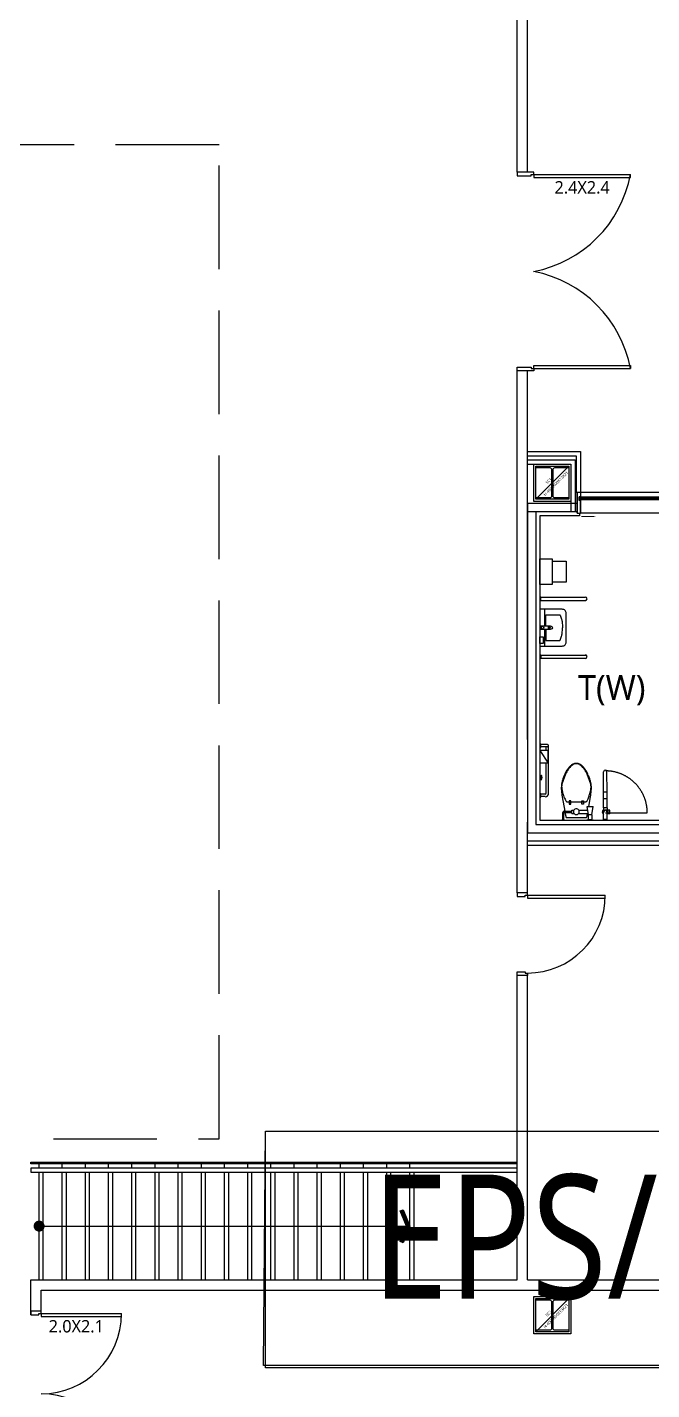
# Model space of a CAD drawing. Header units: millimetres. Extents: x 0 to 420500, y 0 to 297000.
# Drawn here: x 166426 to 173971, y 219853 to 236302 of the extents above; entities that cross this region are included whole.
import ezdxf
from ezdxf.enums import TextEntityAlignment as Align
from ezdxf.xclip import XClip

# ---------------------------------------------------------------- set-up
doc = ezdxf.new("R2010")
doc.units = ezdxf.units.MM
doc.header["$LTSCALE"] = 5000
doc.header["$XCLIPFRAME"] = 0
doc.linetypes.add('DASH', pattern=[0.35, 0.25, -0.1])
doc.linetypes.add('XR-plan$0$XR-plan$0$HIDDEN', pattern=[0.375, 0.25, -0.125])
for name, color, linetype in [('arch', 8, 'Continuous'), ('SYM', 3, 'Continuous'), ('TRAY', 3, 'Continuous')]:
    doc.layers.add(name, color=color, linetype=linetype)
doc.layers.add('TXT-1', color=137, linetype='Continuous', plot=False)
doc.styles.add('GHS', font='malgun.ttf')
doc.styles.add('스타일1', font='malgun.ttf')

# ---------------------------------------------------------------- blocks, each defined once
blk = doc.blocks.new('D-1000')
at = {"color": 0}
blk.add_line((30, 125), (30, 1065), dxfattribs=at)
for points in [[(30, 125), (65, 125), (65, 1065), (30, 1065)], [(0, 0), (45, 0), (45, 0), (45, 0), (45, 95), (30, 95), (30, 125), (0, 125), (0, 0)], [(1000, 0), (955, 0), (955, 0), (955, 0), (955, 95), (970, 95), (970, 125), (1000, 125), (1000, 0)]]:
    blk.add_lwpolyline(points, dxfattribs=at)
blk.add_arc((30, 125), 940, 0, 90, dxfattribs=at)
blk = doc.blocks.new('D-2400')
at = {"color": 0}
for p, q in [((30, 200), (30, 1370)), ((2370, 200), (2370, 1370))]:
    blk.add_line(p, q, dxfattribs=at)
for points in [[(30, 200), (65, 200), (65, 1370), (30, 1370)], [(2370, 200), (2335, 200), (2335, 1370), (2370, 1370)], [(0, 0), (45, 0), (45, 0), (45, 0), (45, 170), (30, 170), (30, 200), (0, 200), (0, 0)], [(2400, 0), (2355, 0), (2355, 0), (2355, 0), (2355, 170), (2370, 170), (2370, 200), (2400, 200), (2400, 0)]]:
    blk.add_lwpolyline(points, dxfattribs=at)
for centre, start, end in [((-245, -75), 10.7618, 79.2382), ((2645, -75), 100.7618, 169.2382)]:
    blk.add_arc(centre, 1470, start, end, dxfattribs=at)
at = {"color": 0, "style": '스타일1'}
blk.add_text('2.4X2.4', height=150, rotation=90, dxfattribs=at).set_placement((259, 452))
blk = doc.blocks.new('D-2.0X2.1')
at = {"color": 0}
for p, q in [((125, -30), (1095, -30)), ((125, -1970), (1095, -1970))]:
    blk.add_line(p, q, dxfattribs=at)
for points in [[(0, 0), (0, -45), (0, -45), (0, -45), (95, -45), (95, -30), (125, -30), (125, 0), (0, 0)], [(125, -30), (125, -65), (1095, -65), (1095, -30)], [(0, -2000), (0, -1955), (0, -1955), (0, -1955), (95, -1955), (95, -1970), (125, -1970), (125, -2000), (0, -2000)], [(125, -1970), (125, -1935), (1095, -1935), (1095, -1970)]]:
    blk.add_lwpolyline(points, dxfattribs=at)
for centre, start, end in [((125, -30), 270, 0), ((125, -1970), 0, 90)]:
    blk.add_arc(centre, 970, start, end, dxfattribs=at)
at = {"color": 0, "style": '스타일1'}
blk.add_text('2.0X2.1', height=150, dxfattribs=at).set_placement((216, -259))
blk = doc.blocks.new('S-SC1')
at = {"color": 0}
blk.add_line((-200, -200), (200, 200), dxfattribs=at)
for points in [[(-225, 225), (225, 225), (225, -225), (-225, -225)], [(-200, 200), (200, 200), (200, -200), (-200, -200)]]:
    blk.add_lwpolyline(points, close=True, dxfattribs=at)
blk.add_lwpolyline([(-200, -200), (-200, -179), (-28, -179, 0.414214), (-6, -157), (-6, 157, 0.414214), (-28, 179), (-200, 179), (-200, 200), (200, 200), (200, 179), (28, 179, 0.414214), (6, 157), (6, -157, 0.414214), (28, -179), (200, -179), (200, -200)], format="xyb", close=True, dxfattribs=at)
at = {"color": 0, "style": '스타일1'}
for s, p in [('H-400X400X13X21', (43, -10)), ('SC1', (-44, 22))]:
    blk.add_text(s, height=35, rotation=45, dxfattribs=at).set_placement(p, align=Align.MIDDLE_CENTER)
blk = doc.blocks.new('XR-plan$0$XR-plan$0$BASE_평면도$0$XREF-평면$0$장애인세면대')
at = {"color": 0}
for p, q in [((54, 222), (54, 22)), ((54, -22), (54, -222))]:
    blk.add_line(p, q, dxfattribs=at)
blk.add_lwpolyline([(319, 172, 0.414214), (269, 222), (0, 222), (0, -222), (269, -222, 0.414214), (319, -172)], format="xyb", close=True, dxfattribs=at)
for points in [[(12, 22), (118, 22, -0.210311), (118, -22), (12, -22, -0.201191), (12, 22, 1)], [(70, 22), (70, 155), (232, 155, -0.272815), (244, 149, -0.070145), (261, 104, -0.045491), (269, 67, -0.022087), (272, 0, -0.022087)], [(95, 22, -0.210311), (95, -22, -1)], [(70, -22), (70, -155), (232, -155, 0.272815), (244, -149, 0.070145), (261, -104, 0.045491), (269, -67, 0.022087), (272, 0, 0.022087)]]:
    blk.add_lwpolyline(points, format="xyb", dxfattribs=at)
for centre, radius in [((30, 0), 16.8), ((130, 0), 20.8)]:
    blk.add_circle(centre, radius, dxfattribs=at)
blk = doc.blocks.new('XR-plan$0$XR-plan$0$A$C0D6A5F3A')
at = {"color": 0}
for p, q in [((-40, 250, 0), (-80, 250, 0)), ((-80, 230, 0), (-80, 250, 0)), ((-79, 230, 0), (-80, 230, 0)), ((-41, 249, 0), (-79, 249, 0)), ((-79, 1, 0), (-79, 249, 0)), ((-77, 1, 0), (-77, 249, 0)), ((-41, 199, 0), (-55, 199, 0)), ((-55, 155, 0), (-55, 199, 0)), ((-40, 198, 0), (-54, 198, 0)), ((-54, 156, 0), (-54, 198, 0)), ((-49, 161, 0), (-49, 193, 0)), ((1000, 193, 0), (-49, 193, 0)), ((-49, 193, 0), (-49, 161, 0)), ((-49, 161, 0), (-49, 193, 0)), ((-49, 183, 0), (1000, 183, 0)), ((-49, 177, 0), (1000, 177, 0)), ((-49, 171, 0), (1000, 171, 0)), ((-41, 249, 0), (-41, 199, 0)), ((1991, 250, 0), (-40, 250, 0)), ((-40, 250, 0), (-40, 198, 0)), ((962, 239, 0), (1195, 239, 0)), ((962, 230, 0), (1195, 230, 0)), ((1000, 161, 0), (1000, 193, 0)), ((1225, 239, 0), (1645, 239, 0)), ((1225, 230, 0), (1645, 230, 0)), ((1675, 239, 0), (1988, 239, 0)), ((1675, 230, 0), (1988, 230, 0)), ((2027, 121, 0), (2027, 249, 0)), ((-80, 0, 0), (-80, 150, 0)), ((-79, 150, 0), (-80, 150, 0)), ((-80, 0, 0), (-40, 0, 0)), ((-79, 1, 0), (-41, 1, 0)), ((-41, 155, 0), (-55, 155, 0)), ((-40, 156, 0), (-54, 156, 0)), ((1000, 161, 0), (-49, 161, 0)), ((-41, 155, 0), (-41, 1, 0)), ((1000, 0, 0), (-41, 0, 0)), ((-40, 1, 0), (-40, 156, 0)), ((-40, 156, 0), (-40, 0, 0)), ((998, 122, 0), (962, 158, 0)), ((998, 158, 0), (962, 122, 0)), ((2029, 150, 0), (2030, 150, 0))]:
    blk.add_line(p, q, dxfattribs=at)
at = {"color": 0, "elevation": 0}
for points in [[(1000, 197), (1000, 195), (960, 195), (960, 250), (1990, 250), (1990, 210), (1950, 210), (1950, 212)], [(1000, 197), (962, 197), (962, 248), (1988, 248), (1988, 212), (1950, 212)], [(2030, 230), (2030, 250), (1990, 250), (1990, 233), (1990, 233), (1990, 217), (1990, 217), (1990, 120), (2030, 120), (2030, 150)], [(1015, 20), (1015, 120), (2030, 120)]]:
    blk.add_lwpolyline(points, dxfattribs=at)
for points in [[(1223, 227), (1223, 248), (1250, 248), (1250, 247), (1225, 247), (1225, 225), (1195, 225), (1195, 247), (1170, 247), (1170, 248), (1197, 248), (1197, 227)], [(1647, 227), (1647, 248), (1620, 248), (1620, 247), (1645, 247), (1645, 225), (1675, 225), (1675, 247), (1700, 247), (1700, 248), (1673, 248), (1673, 227)], [(2029, 121), (2029, 249), (1991, 249), (1991, 234), (1991, 234), (1991, 216), (1991, 216), (1991, 121)], [(1000, 120), (960, 120), (960, 160), (1000, 160)], [(1000, 0), (960, 0), (960, 120), (1000, 120)], [(998, 122), (962, 122), (962, 158), (998, 158)], [(998, 2), (962, 2), (962, 118), (998, 118)]]:
    blk.add_lwpolyline(points, close=True, dxfattribs=at)
at = {"color": 0, "ltscale": 3, "elevation": 0}
blk.add_lwpolyline([(146, -38, 0, 25, 0), (88, -38, 10.3, 10.3, 0), (-30, -38, 10.3, 10.3, 0)], format="xyseb", dxfattribs=at)
blk = doc.blocks.new('XR-PLAN', base_point=(461, 408))
at = {"layer": 'arch'}
for p, q in [((91200, 66325), (91840, 66325)), ((91840, 66325), (91840, 65830)), ((91200, 66275), (91790, 66275)), ((91200, 66225), (91775, 66225)), ((91200, 66175), (91725, 66175)), ((91725, 66175), (91725, 65600)), ((91775, 66225), (91775, 65600)), ((91790, 66275), (91790, 65830)), ((91840, 65830), (91790, 65830)), ((91725, 65600), (91199, 65600)), ((91357, 64573), (91350, 64580)), ((91357, 64526), (91350, 64519)), ((91359, 64570), (91899, 64570)), ((91359, 64530), (91899, 64530)), ((91360, 64534), (91360, 64566)), ((91400, 64029), (91400, 64069)), ((91357, 63874), (91350, 63881)), ((91357, 63827), (91350, 63820)), ((91359, 63870), (91899, 63870)), ((91359, 63830), (91899, 63830)), ((91360, 63866), (91360, 63834)), ((91357, 62798), (91350, 62805)), ((91357, 62752), (91350, 62745)), ((91350, 62716), (91451, 62564)), ((91451, 62716), (91350, 62716)), ((91360, 62759), (91360, 62791)), ((91440, 62790), (91360, 62790)), ((91440, 62760), (91360, 62760)), ((91425, 62716), (91425, 62760)), ((91451, 62564), (91451, 62716)), ((91455, 62200), (91455, 62775)), ((91451, 62564), (91350, 62564)), ((91425, 62200), (91425, 62564)), ((91361, 62406), (91350, 62406)), ((91361, 62376), (91350, 62376)), ((91361, 62375), (91361, 62407)), ((91364, 62414), (91371, 62421)), ((91364, 62368), (91371, 62361)), ((92120, 62218), (92120, 62461)), ((92161, 62218), (92160, 62461)), ((91357, 62198), (91350, 62205)), ((91360, 62159), (91360, 62191)), ((91415, 62190), (91360, 62190)), ((92117, 62218), (92163, 62218)), ((92117, 62137), (92117, 62218)), ((92163, 62137), (92163, 62218)), ((91357, 62152), (91350, 62145)), ((91415, 62160), (91360, 62160)), ((91725, 62109), (91705, 62109)), ((91705, 62109), (91705, 62068)), ((91705, 62068), (91725, 62068)), ((91725, 62068), (91725, 62109)), ((91856, 62109), (91876, 62109)), ((91856, 62068), (91856, 62109)), ((91876, 62068), (91856, 62068)), ((91876, 62109), (91876, 62068)), ((91936, 61940), (91919, 62040)), ((91919, 62040), (91992, 62040)), ((91976, 61940), (91992, 62040)), ((92117, 62137), (92163, 62137)), ((92163, 62025), (92117, 62025)), ((92117, 62025), (92117, 61975)), ((92120, 62025), (92120, 62137)), ((92161, 62025), (92161, 62137)), ((92163, 62025), (92163, 61973)), ((91615, 61875), (91620, 61885)), ((91620, 61885), (91641, 61885)), ((91624, 61964), (91624, 61885)), ((91637, 61956), (91637, 61885)), ((91641, 61885), (91647, 61875)), ((91650, 61984), (91735, 61984)), ((91653, 61968), (91667, 61910)), ((91653, 61968), (91735, 61968)), ((91735, 61998), (91762, 61998)), ((91735, 61957), (91735, 61998)), ((91735, 61957), (91762, 61957)), ((91819, 61998), (91926, 61998)), ((91819, 61957), (91933, 61957)), ((91920, 61875), (91925, 61885)), ((91925, 61885), (91986, 61885)), ((91976, 61940), (91935, 61940)), ((91935, 61940), (91935, 61885)), ((91976, 61940), (91976, 61885)), ((91986, 61885), (91991, 61875)), ((92118, 61882), (92111, 61875)), ((92118, 61882), (92111, 61875)), ((92120, 61884), (92120, 61975)), ((92157, 61885), (92125, 61885)), ((92157, 61885), (92125, 61885)), ((92193, 61998), (92143, 61998)), ((92161, 61884), (92161, 61975)), ((92193, 61952), (92161, 61952)), ((92164, 61882), (92171, 61875)), ((92164, 61882), (92171, 61875)), ((92193, 61952), (92193, 61998)), ((91200, 61625), (97500, 61625)), ((91200, 61575), (97500, 61575)), ((85300, 57675), (85300, 57725)), ((85300, 56325), (85300, 57625)), ((85350, 56325), (85350, 57625)), ((85580, 57675), (85580, 57725)), ((85580, 56325), (85580, 57625)), ((85630, 56325), (85630, 57625)), ((85860, 57675), (85860, 57725)), ((85860, 56325), (85860, 57625)), ((85910, 56325), (85910, 57625)), ((86140, 57675), (86140, 57725)), ((86140, 56325), (86140, 57625)), ((86190, 56325), (86190, 57625)), ((86420, 57675), (86420, 57725)), ((86420, 56325), (86420, 57625)), ((86470, 56325), (86470, 57625)), ((86700, 57675), (86700, 57725)), ((86700, 56325), (86700, 57625)), ((86750, 56325), (86750, 57625)), ((86980, 57675), (86980, 57725)), ((86980, 56325), (86980, 57625)), ((87030, 56325), (87030, 57625)), ((87260, 57675), (87260, 57725)), ((87260, 56325), (87260, 57625)), ((87310, 56325), (87310, 57625)), ((87540, 57675), (87540, 57725)), ((87540, 56325), (87540, 57625)), ((87590, 56325), (87590, 57625)), ((87820, 57675), (87820, 57725)), ((87820, 56325), (87820, 57625)), ((87870, 56325), (87870, 57625)), ((88100, 57675), (88100, 57725)), ((88100, 56325), (88100, 57625)), ((88150, 56325), (88150, 57625)), ((88380, 57675), (88380, 57725)), ((88380, 56325), (88380, 57625)), ((88430, 56325), (88430, 57625)), ((88660, 57675), (88660, 57725)), ((88660, 56325), (88660, 57625)), ((88710, 56325), (88710, 57625)), ((88940, 57675), (88940, 57725)), ((88940, 56325), (88940, 57625)), ((88990, 56325), (88990, 57625)), ((89220, 57675), (89220, 57725)), ((89220, 56325), (89220, 57625)), ((89270, 56325), (89270, 57625)), ((89500, 57675), (89500, 57725)), ((89500, 56325), (89500, 57625)), ((89550, 56325), (89550, 57625)), ((89780, 57675), (89780, 57725)), ((89780, 56325), (89780, 57625)), ((89830, 56325), (89830, 57625)), ((85267, 56975), (89780, 56973)), ((85200, 55905), (85200, 56325)), ((85200, 56325), (91075, 56325)), ((91200, 56325), (97500, 56325)), ((85325, 55920), (85325, 56200)), ((85325, 56200), (108070, 56200))]:
    blk.add_line(p, q, dxfattribs=at)
at = {"layer": 'arch', "linetype": 'XR-plan$0$XR-plan$0$HIDDEN'}
blk.add_line((92141, 61965), (92647, 61965), dxfattribs=at)
at = {"layer": 'arch'}
for points in [[(91200, 69700), (91200, 72600), (90000, 72600)], [(91075, 69700), (91075, 72475), (90000, 72475)], [(91075, 62850), (91075, 67345)], [(91200, 62850), (91200, 67300)], [(91800, 65700), (91200, 65700), (91200, 61725), (93100, 61725), (93100, 62250), (93900, 62250)], [(91800, 65600), (91300, 65600), (91300, 61825), (93000, 61825), (93000, 62350), (93900, 62350), (93900, 63850), (93000, 63850), (93000, 65600), (92880, 65600)], [(91830, 65581), (91830, 65550), (91350, 65550), (91350, 61875), (92950, 61875), (92950, 62400), (93850, 62400), (93850, 63800), (92950, 63800), (92950, 65550), (92850, 65550), (92850, 65581)], [(91500, 65001), (91667, 65001), (91667, 64751), (91500, 64751)], [(91075, 61000), (91075, 62926)], [(91653, 61968), (91653, 61968)], [(91200, 60970), (91200, 61850)], [(91075, 56325), (91075, 60000)], [(91200, 56325), (91200, 60030)], [(91075, 57725), (85200, 57725), (85200, 57745), (91075, 57745)], [(91075, 57675), (85200, 57675), (85200, 57625), (91075, 57625)]]:
    blk.add_lwpolyline(points, dxfattribs=at)
at = {"layer": 'arch', "linetype": 'DASH'}
blk.add_lwpolyline([(43474, 58029), (87474, 58029), (87474, 70029), (43474, 70029)], close=True, dxfattribs=at)
blk.add_lwpolyline([(43474, 58029), (87474, 58029), (87474, 70029), (43474, 70029)], close=True, dxfattribs=at)
at = {"layer": 'arch'}
for points in [[(91350, 64721), (91350, 65031), (91500, 65031), (91500, 64721)], [(91350, 64009), (91350, 64089), (91390, 64089), (91390, 64009)], [(89700, 56773), (89663, 56788), (89737, 56973), (89663, 57158), (89700, 57173), (89780, 56973)]]:
    blk.add_lwpolyline(points, close=True, dxfattribs=at)
for points in [[(91790, 62562, 0.041311), (91776, 62561, 0.037226), (91760, 62557, 0.068612), (91740, 62547, 0.04843), (91715, 62527, 0.036447), (91688, 62497, 0.040875), (91669, 62466, 0.015468), (91645, 62417, 0.019426), (91629, 62376, 0.004694), (91623, 62358, 0.006976), (91619, 62345, 0.035314), (91612, 62316, 0.029565), (91609, 62280, 0.0294), (91610, 62228, 0.022182), (91619, 62159), (91650, 61984)], [(91941, 62040), (91962, 62159, 0.022182), (91970, 62228, 0.0294), (91972, 62280, 0.029565), (91968, 62316, 0.035314), (91962, 62345, 0.006976), (91958, 62358, 0.004694), (91952, 62376, 0.019426), (91935, 62417, 0.015468), (91911, 62466, 0.040875), (91892, 62497, 0.036447), (91866, 62527, 0.04843), (91841, 62547, 0.068612), (91821, 62557, 0.037226), (91805, 62561, 0.041311), (91790, 62562)], [(91667, 61910, 0.025867), (91715, 61907), (91790, 61907), (91866, 61907, 0.024922), (91912, 61910, 0.25497), (91916, 61912, 0.056948), (91918, 61917, 0.016043), (91921, 61932), (91926, 61957)]]:
    blk.add_lwpolyline(points, format="xyb", dxfattribs=at)
blk.add_lwpolyline([(91790, 62557, 0.044905), (91772, 62556, 0.063275), (91760, 62552, 0.056457), (91742, 62542, 0.038661), (91720, 62522, 0.016027), (91700, 62500, 0.028675), (91690, 62487, 0.023657), (91674, 62460, 0.022415), (91659, 62431, 0.010632), (91650, 62408, 0.00591), (91634, 62366, 0.01631), (91620, 62321, 0.029266), (91614, 62295, 0.059581), (91613, 62272, 0.031679), (91619, 62230, 0.018716), (91630, 62186, 0.029941), (91639, 62159, 0.016406), (91648, 62141, 0.013101), (91659, 62119, 0.031874), (91672, 62100, 0.236068), (91674, 62099), (91790, 62099), (91906, 62099, 0.198912), (91915, 62102, 0.091569), (91926, 62119, 0.015343), (91933, 62135, 0.011028), (91941, 62159, 0.00909), (91953, 62196, 0.010307), (91962, 62230, 0.040097), (91968, 62269, 0.059581), (91967, 62295, 0.029266), (91961, 62321, 0.01631), (91947, 62366, 0.00591), (91931, 62408, 0.010632), (91921, 62431, 0.022415), (91906, 62462, 0.027113), (91891, 62487, 0.025219), (91880, 62500, 0.015085), (91861, 62522, 0.026781), (91845, 62536, 0.03156), (91831, 62547, 0.081068), (91815, 62554, 0.057721)], format="xyb", close=True, dxfattribs=at)
at = {"layer": 'arch', "const_width": 66.7}
blk.add_lwpolyline([(85300, 57008, 1), (85300, 56942, 1)], format="xyb", close=True, dxfattribs=at)
at = {"layer": 'arch'}
for centre, radius, start, end in [((91350, 64566), 10.1, 0, 45), ((91350, 64534), 10.1, 315, 0), ((91899, 64550), 20.2, 270, 90), ((91390, 64069), 10, 0, 90), ((91390, 64029), 10, 270, 0), ((91350, 63866), 10.1, 0, 45), ((91350, 63834), 10.1, 315, 0), ((91899, 63850), 20.2, 270, 90), ((91350, 62791), 10.1, 0, 45), ((91350, 62759), 10.1, 315, 0), ((91440, 62775), 15.1, 270, 90), ((91371, 62407), 10.1, 135, 180), ((91371, 62375), 10.1, 180, 225), ((91288, 62391), 88.3, 339.9867, 20.0133), ((92140, 62461), 20.2, 0, 180), ((92140, 62461), 20.2, 0, 180), ((91350, 62191), 10.1, 0, 45), ((91415, 62200), 40.3, 270, 0), ((91415, 62200), 10.1, 270, 0), ((91350, 62159), 10.1, 315, 0), ((91650, 61958), 26.6, 90.3268, 167.9562), ((91648, 61958), 11.4, 130.3636, 189.3039), ((91649, 61947), 21.2, 80.3133, 112.6018), ((91790, 61978), 35.3, 325.1501, 196.2602), ((91790, 61978), 35.3, 196.2602, 325.1501), ((92140, 61975), 36.4, 129.5338, 236.5044), ((92140, 61975), 23.2, 330.1507, 209.8493), ((92125, 61875), 10.1, 90, 135), ((92125, 61875), 10.1, 90, 135), ((92140, 61975), 20.2, 0, 180), ((92157, 61875), 10.1, 45, 90), ((92157, 61875), 10.1, 45, 90), ((92140, 61975), 36.4, 303.7205, 50.4662)]:
    blk.add_arc(centre, radius, start, end, dxfattribs=at)
at = {"layer": 'arch', "linetype": 'XR-plan$0$XR-plan$0$HIDDEN'}
blk.add_arc((92141, 61965), 506, 0, 90, dxfattribs=at)
at = {"layer": 'arch'}
for points in [[(89700, 57173), (89663, 57158), (89780, 56973), (89737, 56973)], [(89780, 56973), (89737, 56973), (89700, 56773), (89663, 56788)]]:
    blk.add_solid(points, dxfattribs=at)
at = {"layer": 'arch', "rotation": 270}
for name, p in [('D-2400', (91075, 69700)), ('D-1000', (91075, 61000))]:
    blk.add_blockref(name, p, dxfattribs=at)
at = {"layer": 'arch'}
for name, p in [('S-SC1', (91500, 65950)), ('XR-plan$0$XR-plan$0$A$C0D6A5F3A', (91880, 65581, 0)), ('S-SC1', (91500, 55900)), ('D-2.0X2.1', (85200, 55950))]:
    blk.add_blockref(name, p, dxfattribs=at)
at = {"layer": 'arch', "extrusion": (0, 0, -1), "xscale": -1, "zscale": -1}
blk.add_blockref('XR-plan$0$XR-plan$0$BASE_평면도$0$XREF-평면$0$장애인세면대', (-91350, 64200), dxfattribs=at)
at = {"layer": 'TXT-1', "style": '스타일1'}
blk.add_text('T(W)', height=300, dxfattribs=at).set_placement((92218, 63477), align=Align.MIDDLE_CENTER)
blk = doc.blocks.new('XR-배치도', base_point=(461, 408))
ref = blk.add_blockref('XR-PLAN', (281311, 275111), dxfattribs=dict(rotation=47.15620461600879))
XClip(ref).set_block_clipping_path([(10268.6550578449, 25854.0591988688), (121697.9567652801, 114201.9318804346)])

msp = doc.modelspace()

# ---------------------------------------------------------------- linework, layer by layer
at = {"layer": 'SYM', "color": 6}
for points in [[(169304, 222973), (178578, 222973), (178555, 220146), (169281, 220146)], [(169304, 222973), (178578, 222973), (178578, 220117), (169304, 220117)]]:
    msp.add_lwpolyline(points, close=True, dxfattribs=at)

# ---------------------------------------------------------------- block references
at = {"layer": 'TRAY'}
ref = msp.add_blockref('XR-배치도', (-310663, 184385), dxfattribs=dict(at, rotation=312.8437953840571))
XClip(ref).set_block_clipping_path([(355016.7243769546, 126994.5435289501), (152650.6807000034, 314675.0815890764), (386231.3503509208, 566532.8207304992), (588597.394027872, 378852.2826703729)])

# ---------------------------------------------------------------- texts
at = {"layer": 'SYM', "style": 'GHS', "width": 0.85}
msp.add_text('EPS/TPS', height=1500, dxfattribs=at).set_placement((170589, 220951))

doc.saveas('drawing.dxf')
